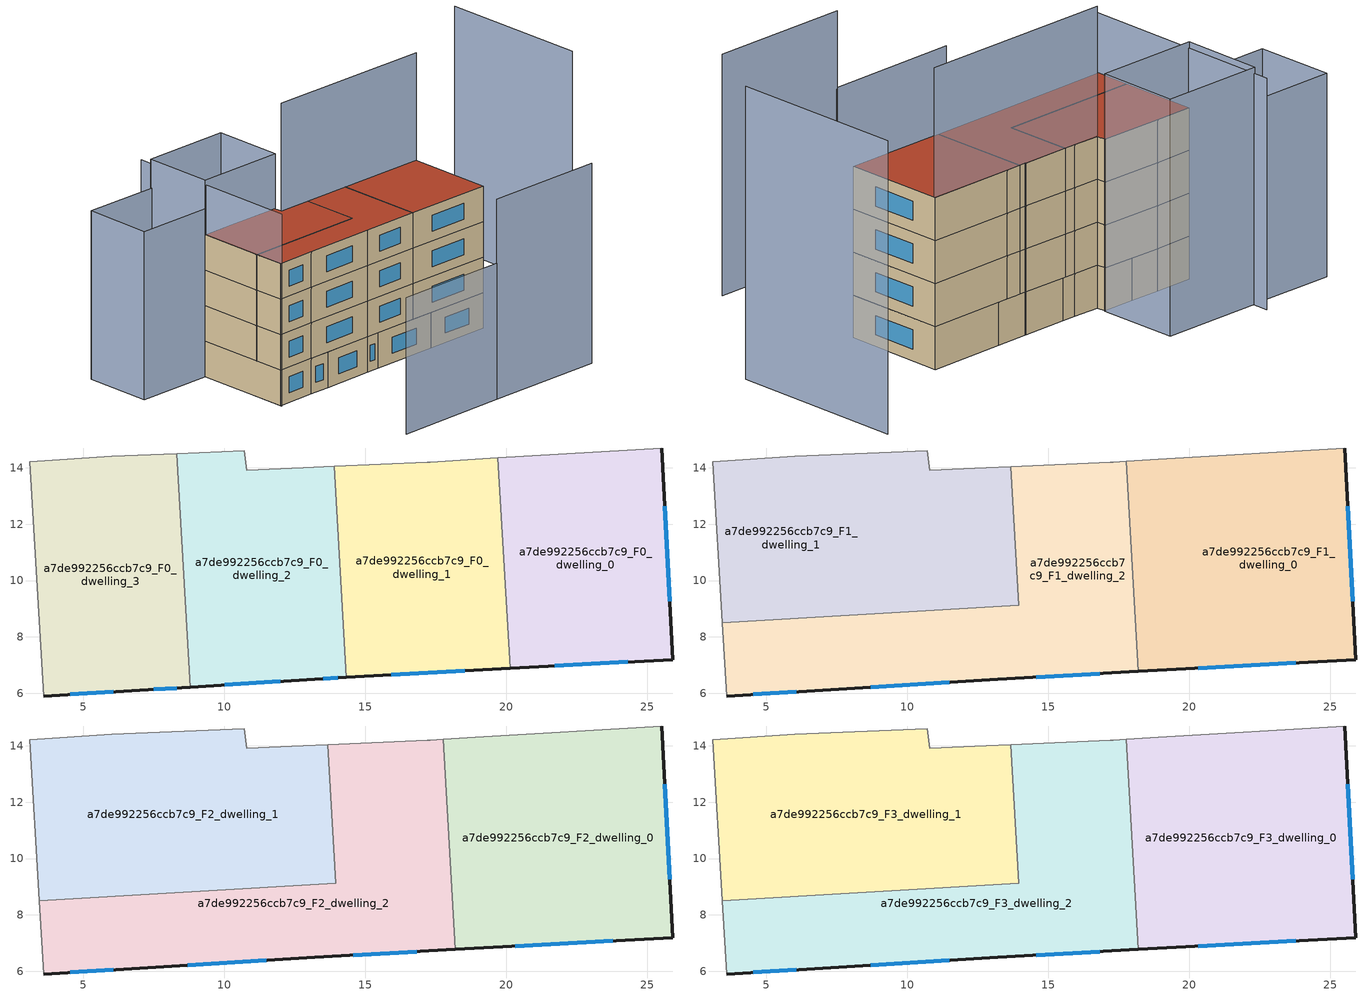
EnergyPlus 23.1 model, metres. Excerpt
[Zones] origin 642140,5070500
a7de992256ccb7c9_F0_dwelling_0
 floor ground (EU_floor_Construction): 25.51,14.7 25.91,7.2 20.14,6.88 19.7,14.35 z0
 wall outside (EU_wall_Construction): 20.14,6.88 25.91,7.2 25.51,14.7 z0:3
 wall to a7de992256ccb7c9_F0_dwelling_1 (EU_wall_Construction): 19.7,14.35 20.14,6.88 z0:3
 wall adiabatic (EU_wall_Construction): 25.51,14.7 19.7,14.35 z0:3
 window (EU_Window_Construction): 25.8,9.26 25.62,12.64 / 21.73,6.97 24.32,7.11 z0.83:2.17
a7de992256ccb7c9_F0_dwelling_1
 floor ground (EU_floor_Construction): 19.7,14.35 20.14,6.88 14.33,6.56 13.9,14.06 17.21,14.21 17.31,14.21 z0
 wall outside (EU_wall_Construction): 14.33,6.56 20.14,6.88 z0:3
 wall adiabatic (EU_wall_Construction): 19.7,14.35 17.31,14.21 17.21,14.21 13.9,14.06 z0:3
 wall to a7de992256ccb7c9_F0_dwelling_2 (EU_wall_Construction): 13.9,14.06 14.33,6.56 z0:3
 window (EU_Window_Construction): 15.93,6.65 18.54,6.79 z0.83:2.17
a7de992256ccb7c9_F0_dwelling_2
 floor ground (EU_floor_Construction): 13.9,14.06 14.33,6.56 13.2,6.5 8.8,6.22 8.32,14.51 10.7,14.61 10.8,13.91 12.8,14.01 z0
 wall outside (EU_wall_Construction): 8.8,6.22 13.2,6.5 14.33,6.56 z0:3
 wall adiabatic (EU_wall_Construction): 13.9,14.06 12.8,14.01 10.8,13.91 10.7,14.61 8.32,14.51 z0:3
 wall to a7de992256ccb7c9_F0_dwelling_3 (EU_wall_Construction): 8.32,14.51 8.8,6.22 z0:3
 window (EU_Window_Construction): 13.51,6.52 14.02,6.55 / 10.01,6.3 11.99,6.42 z0.83:2.17
a7de992256ccb7c9_F0_dwelling_3
 floor ground (EU_floor_Construction): 8.32,14.51 8.8,6.22 7,6.1 3.59,5.9 3.1,14.21 6,14.41 z0
 wall outside (EU_wall_Construction): 3.59,5.9 7,6.1 8.8,6.22 z0:3
 wall adiabatic (EU_wall_Construction): 8.32,14.51 6,14.41 3.1,14.21 3.59,5.9 z0:3
 window (EU_Window_Construction): 7.49,6.13 8.3,6.19 / 4.53,5.96 6.06,6.05 z0.83:2.17
a7de992256ccb7c9_F1_dwelling_0
 floor to a7de992256ccb7c9_F0_dwelling_0 (EU_floor_Construction): 25.51,14.7 25.91,7.2 20.14,6.88 19.7,14.35 z3
 floor to a7de992256ccb7c9_F0_dwelling_1 (EU_floor_Construction): 19.7,14.35 20.14,6.88 18.2,6.78 17.77,14.23 z3
 wall outside (EU_wall_Construction): 18.2,6.78 25.91,7.2 25.51,14.7 z3:6
 wall to a7de992256ccb7c9_F1_dwelling_2 (EU_wall_Construction): 17.77,14.23 18.2,6.78 z3:6
 wall adiabatic (EU_wall_Construction): 25.51,14.7 18.91,14.3 17.77,14.23 z3:6
 window (EU_Window_Construction): 25.8,9.26 25.62,12.64 / 20.32,6.89 23.79,7.08 z3.83:5.17
a7de992256ccb7c9_F1_dwelling_1
 floor to a7de992256ccb7c9_F0_dwelling_3 (EU_floor_Construction): 8.32,14.51 8.65,8.81 3.44,8.51 3.1,14.21 6,14.41 z3
 floor to a7de992256ccb7c9_F0_dwelling_2 (EU_floor_Construction): 13.68,14.05 13.96,9.12 8.65,8.81 8.32,14.51 10.7,14.61 10.8,13.91 12.8,14.01 z3
 wall adiabatic (EU_wall_Construction): 13.68,14.05 12.8,14.01 10.8,13.91 10.7,14.61 6,14.41 3.1,14.21 3.44,8.51 z3:6
 wall to a7de992256ccb7c9_F1_dwelling_2 (EU_wall_Construction): 3.44,8.51 13.96,9.12 13.68,14.05 z3:6
a7de992256ccb7c9_F1_dwelling_2
 floor to a7de992256ccb7c9_F0_dwelling_1 (EU_floor_Construction): 17.77,14.23 18.2,6.78 14.33,6.56 13.9,14.06 17.21,14.21 17.31,14.21 z3
 floor to a7de992256ccb7c9_F0_dwelling_3 (EU_floor_Construction): 8.65,8.81 8.8,6.22 7,6.1 3.59,5.9 3.44,8.51 z3
 floor to a7de992256ccb7c9_F0_dwelling_2 (EU_floor_Construction): 13.9,14.06 14.33,6.56 13.2,6.5 8.8,6.22 8.65,8.81 13.96,9.12 13.68,14.05 z3
 wall outside (EU_wall_Construction): 3.59,5.9 7,6.1 13.2,6.5 18.2,6.78 z3:6
 wall adiabatic (EU_wall_Construction): 17.77,14.23 17.31,14.21 17.21,14.21 13.68,14.05 / 3.44,8.51 3.59,5.9 z3:6
 window (EU_Window_Construction): 14.58,6.58 16.82,6.7 / 8.71,6.21 11.49,6.39 / 4.53,5.96 6.06,6.05 z3.83:5.17
a7de992256ccb7c9_F2_dwelling_0
 floor to a7de992256ccb7c9_F1_dwelling_0 (EU_floor_Construction): 25.51,14.7 25.91,7.2 18.2,6.78 17.77,14.23 18.91,14.3 z6
 wall outside (EU_wall_Construction): 18.2,6.78 25.91,7.2 25.51,14.7 z6:9
 wall to a7de992256ccb7c9_F2_dwelling_2 (EU_wall_Construction): 17.77,14.23 18.2,6.78 z6:9
 wall adiabatic (EU_wall_Construction): 25.51,14.7 18.91,14.3 17.77,14.23 z6:9
 window (EU_Window_Construction): 25.8,9.26 25.62,12.64 / 20.32,6.89 23.79,7.08 z6.83:8.17
a7de992256ccb7c9_F2_dwelling_1
 floor to a7de992256ccb7c9_F1_dwelling_1 (EU_floor_Construction): 13.68,14.05 13.96,9.12 3.44,8.51 3.1,14.21 6,14.41 10.7,14.61 10.8,13.91 12.8,14.01 z6
 wall adiabatic (EU_wall_Construction): 13.68,14.05 12.8,14.01 10.8,13.91 10.7,14.61 6,14.41 3.1,14.21 3.44,8.51 z6:9
 wall to a7de992256ccb7c9_F2_dwelling_2 (EU_wall_Construction): 3.44,8.51 13.96,9.12 13.68,14.05 z6:9
a7de992256ccb7c9_F2_dwelling_2
 floor to a7de992256ccb7c9_F1_dwelling_2 (EU_floor_Construction): 17.77,14.23 18.2,6.78 13.2,6.5 7,6.1 3.59,5.9 3.44,8.51 13.96,9.12 13.68,14.05 17.21,14.21 17.31,14.21 z6
 wall outside (EU_wall_Construction): 3.59,5.9 7,6.1 13.2,6.5 18.2,6.78 z6:9
 wall adiabatic (EU_wall_Construction): 17.77,14.23 17.31,14.21 17.21,14.21 13.68,14.05 / 3.44,8.51 3.59,5.9 z6:9
 window (EU_Window_Construction): 14.58,6.58 16.82,6.7 / 8.71,6.21 11.49,6.39 / 4.53,5.96 6.06,6.05 z6.83:8.17
a7de992256ccb7c9_F3_dwelling_0
 floor to a7de992256ccb7c9_F2_dwelling_0 (EU_floor_Construction): 25.51,14.7 25.91,7.2 18.2,6.78 17.77,14.23 18.91,14.3 z9
 wall outside (EU_wall_Construction): 18.2,6.78 25.91,7.2 25.51,14.7 z9:12
 wall to a7de992256ccb7c9_F3_dwelling_2 (EU_wall_Construction): 17.77,14.23 18.2,6.78 z9:12
 wall adiabatic (EU_wall_Construction): 25.51,14.7 18.91,14.3 17.77,14.23 z9:12
 window (EU_Window_Construction): 25.8,9.26 25.62,12.64 / 20.32,6.89 23.79,7.08 z9.83:11.17
 roof outside (EU_roof_Construction): 25.91,7.2 25.51,14.7 18.91,14.3 17.77,14.23 18.2,6.78 z12
a7de992256ccb7c9_F3_dwelling_1
 floor to a7de992256ccb7c9_F2_dwelling_1 (EU_floor_Construction): 13.68,14.05 13.96,9.12 3.44,8.51 3.1,14.21 6,14.41 10.7,14.61 10.8,13.91 12.8,14.01 z9
 wall adiabatic (EU_wall_Construction): 13.68,14.05 12.8,14.01 10.8,13.91 10.7,14.61 6,14.41 3.1,14.21 3.44,8.51 z9:12
 wall to a7de992256ccb7c9_F3_dwelling_2 (EU_wall_Construction): 3.44,8.51 13.96,9.12 13.68,14.05 z9:12
 roof outside (EU_roof_Construction): 13.96,9.12 13.68,14.05 12.8,14.01 10.8,13.91 10.7,14.61 6,14.41 3.1,14.21 3.44,8.51 z12
a7de992256ccb7c9_F3_dwelling_2
 floor to a7de992256ccb7c9_F2_dwelling_2 (EU_floor_Construction): 17.77,14.23 18.2,6.78 13.2,6.5 7,6.1 3.59,5.9 3.44,8.51 13.96,9.12 13.68,14.05 17.21,14.21 17.31,14.21 z9
 wall outside (EU_wall_Construction): 3.59,5.9 7,6.1 13.2,6.5 18.2,6.78 z9:12
 wall adiabatic (EU_wall_Construction): 17.77,14.23 17.31,14.21 17.21,14.21 13.68,14.05 / 3.44,8.51 3.59,5.9 z9:12
 window (EU_Window_Construction): 14.58,6.58 16.82,6.7 / 8.71,6.21 11.49,6.39 / 4.53,5.96 6.06,6.05 z9.83:11.17
 roof outside (EU_roof_Construction): 18.2,6.78 17.77,14.23 17.31,14.21 17.21,14.21 13.68,14.05 13.96,9.12 3.44,8.51 3.59,5.9 7,6.1 13.2,6.5 z12
shading: 17.09,-4.31 27.5,-3.74 z0:16.9; 7.09,-4.91 17.1,-4.31 z0:11.5; 2.8,21.4 3.6,5.79 z0:16.2; 35.74,7.79 35.02,20.81 z0:20.5; 10.76,14.61 3.1,14.21 / 3.1,14.21 2.78,20.21 / 2.78,20.21 10.45,20.61 / 10.45,20.61 10.76,14.61 z0:16.6; 25.52,14.63 10.74,13.87 z0:21.1; 2.8,20.11 3.1,14.21 / 3.1,14.21 -3.53,13.87 / -3.53,13.87 -3.83,19.78 / -3.83,19.78 2.8,20.11 z0:14.2
[Building]
EU S2 Campaign: North Axis=0; Terrain=City; Solar Distribution=FullExterior
[Site:Location]
Lyon-Bron: Latitude=45.75; Longitude=5; Time Zone=1; Elevation=198
[SizingPeriod:WeatherFileDays]
AnnualSizingPeriod: Begin Month=1; Begin Day of Month=1; End Month=12; End Day of Month=31; Day of Week for Start Day=Monday; Use Weather File Daylight Saving Period=No; Use Weather File Rain and Snow Indicators=No
[MATERIAL]
EU_InternalMass_Material: Roughness=MediumRough; Thickness=0.1; Conductivity=1; Density=1800; Specific Heat=900; Thermal Absorptance=0.9; Solar Absorptance=0.7; Visible Absorptance=0.7
[MATERIAL:NOMASS] Roughness=MediumRough; Thermal Absorptance=0.9; Solar Absorptance=0.7; Visible Absorptance=0.7
Name | Thermal Resistance
EU_wall_NoMass | 0.87146
EU_roof_NoMass | 0.842276
EU_floor_NoMass | 0.496999
[WINDOWMATERIAL:SIMPLEGLAZINGSYSTEM]
EU_Window_SimpleGlazing: UFactor=2.2525; Solar Heat Gain Coefficient=0.76; Visible Transmittance=0.76
[CONSTRUCTION]
EU_wall_Construction: EU_wall_NoMass
EU_roof_Construction: EU_roof_NoMass
EU_floor_Construction: EU_floor_NoMass
EU_Window_Construction: EU_Window_SimpleGlazing
EU_InternalMass_Construction: EU_InternalMass_Material
[ZONE] Type=1; Multiplier=1; Ceiling Height=autocalculate; Floor Area=autocalculate; Part of Total Floor Area=Yes
Name | Volume
a7de992256ccb7c9_F0_dwelling_0 | 130.528
a7de992256ccb7c9_F1_dwelling_0; a7de992256ccb7c9_F2_dwelling_0; a7de992256ccb7c9_F3_dwelling_0 | 174.04
a7de992256ccb7c9_F0_dwelling_1 | 130.529
a7de992256ccb7c9_F1_dwelling_1; a7de992256ccb7c9_F2_dwelling_1; a7de992256ccb7c9_F3_dwelling_1 | 174.045
a7de992256ccb7c9_F0_dwelling_2 | 130.52
a7de992256ccb7c9_F1_dwelling_2; a7de992256ccb7c9_F2_dwelling_2; a7de992256ccb7c9_F3_dwelling_2 | 174.026
a7de992256ccb7c9_F0_dwelling_3 | 130.535
[INTERNALMASS] Construction=EU_InternalMass_Construction
Name | Zone or ZoneList | Surface Area
a7de992256ccb7c9_F0_dwelling_0_EU_InternalMass | a7de992256ccb7c9_F0_dwelling_0 | 43.509
a7de992256ccb7c9_F0_dwelling_1_EU_InternalMass | a7de992256ccb7c9_F0_dwelling_1 | 43.5107
a7de992256ccb7c9_F0_dwelling_2_EU_InternalMass | a7de992256ccb7c9_F0_dwelling_2 | 43.5068
a7de992256ccb7c9_F0_dwelling_3_EU_InternalMass | a7de992256ccb7c9_F0_dwelling_3 | 43.5117
a7de992256ccb7c9_F1_dwelling_0_EU_InternalMass | a7de992256ccb7c9_F1_dwelling_0 | 58.0131
a7de992256ccb7c9_F1_dwelling_1_EU_InternalMass | a7de992256ccb7c9_F1_dwelling_1 | 58.0165
a7de992256ccb7c9_F1_dwelling_2_EU_InternalMass | a7de992256ccb7c9_F1_dwelling_2 | 58.0087
a7de992256ccb7c9_F2_dwelling_0_EU_InternalMass | a7de992256ccb7c9_F2_dwelling_0 | 58.0131
a7de992256ccb7c9_F2_dwelling_1_EU_InternalMass | a7de992256ccb7c9_F2_dwelling_1 | 58.0165
a7de992256ccb7c9_F2_dwelling_2_EU_InternalMass | a7de992256ccb7c9_F2_dwelling_2 | 58.0087
a7de992256ccb7c9_F3_dwelling_0_EU_InternalMass | a7de992256ccb7c9_F3_dwelling_0 | 58.0131
a7de992256ccb7c9_F3_dwelling_1_EU_InternalMass | a7de992256ccb7c9_F3_dwelling_1 | 58.0165
a7de992256ccb7c9_F3_dwelling_2_EU_InternalMass | a7de992256ccb7c9_F3_dwelling_2 | 58.0087
[OTHEREQUIPMENT] Fuel Type=Electricity; Design Level Calculation Method=Watts/Area; Power per Zone Floor Area=1; Fraction Latent=0; Fraction Radiant=0; Fraction Lost=0; Carbon Dioxide Generation Rate=0; EndUse Subcategory=EU_Step8_InternalGains
Name | Zone or ZoneList or Space or SpaceList | Schedule
EU_Step8_InternalGain_a7de992256ccb7c9_F0_dwelling_0_f000 | a7de992256ccb7c9_F0_dwelling_0 | EU_Step8_GainSchedule_a7de992256ccb7c9_F0_dwelling_0_f000
EU_Step8_InternalGain_a7de992256ccb7c9_F0_dwelling_1_f000 | a7de992256ccb7c9_F0_dwelling_1 | EU_Step8_GainSchedule_a7de992256ccb7c9_F0_dwelling_1_f000
EU_Step8_InternalGain_a7de992256ccb7c9_F0_dwelling_2_f000 | a7de992256ccb7c9_F0_dwelling_2 | EU_Step8_GainSchedule_a7de992256ccb7c9_F0_dwelling_2_f000
EU_Step8_InternalGain_a7de992256ccb7c9_F0_dwelling_3_f000 | a7de992256ccb7c9_F0_dwelling_3 | EU_Step8_GainSchedule_a7de992256ccb7c9_F0_dwelling_3_f000
EU_Step8_InternalGain_a7de992256ccb7c9_F1_dwelling_0_f000 | a7de992256ccb7c9_F1_dwelling_0 | EU_Step8_GainSchedule_a7de992256ccb7c9_F1_dwelling_0_f000
EU_Step8_InternalGain_a7de992256ccb7c9_F1_dwelling_1_f000 | a7de992256ccb7c9_F1_dwelling_1 | EU_Step8_GainSchedule_a7de992256ccb7c9_F1_dwelling_1_f000
EU_Step8_InternalGain_a7de992256ccb7c9_F1_dwelling_2_f000 | a7de992256ccb7c9_F1_dwelling_2 | EU_Step8_GainSchedule_a7de992256ccb7c9_F1_dwelling_2_f000
EU_Step8_InternalGain_a7de992256ccb7c9_F2_dwelling_0_f000 | a7de992256ccb7c9_F2_dwelling_0 | EU_Step8_GainSchedule_a7de992256ccb7c9_F2_dwelling_0_f000
EU_Step8_InternalGain_a7de992256ccb7c9_F2_dwelling_1_f000 | a7de992256ccb7c9_F2_dwelling_1 | EU_Step8_GainSchedule_a7de992256ccb7c9_F2_dwelling_1_f000
EU_Step8_InternalGain_a7de992256ccb7c9_F2_dwelling_2_f000 | a7de992256ccb7c9_F2_dwelling_2 | EU_Step8_GainSchedule_a7de992256ccb7c9_F2_dwelling_2_f000
EU_Step8_InternalGain_a7de992256ccb7c9_F3_dwelling_0_f000 | a7de992256ccb7c9_F3_dwelling_0 | EU_Step8_GainSchedule_a7de992256ccb7c9_F3_dwelling_0_f000
EU_Step8_InternalGain_a7de992256ccb7c9_F3_dwelling_1_f000 | a7de992256ccb7c9_F3_dwelling_1 | EU_Step8_GainSchedule_a7de992256ccb7c9_F3_dwelling_1_f000
EU_Step8_InternalGain_a7de992256ccb7c9_F3_dwelling_2_f000 | a7de992256ccb7c9_F3_dwelling_2 | EU_Step8_GainSchedule_a7de992256ccb7c9_F3_dwelling_2_f000
[ZONEVENTILATION:DESIGNFLOWRATE] Schedule=EU_AlwaysOn; Design Flow Rate Calculation Method=AirChanges/Hour; Air Changes per Hour=0.425; Ventilation Type=Natural; Fan Pressure Rise=0; Fan Total Efficiency=1; Constant Term Coefficient=1; Temperature Term Coefficient=0; Velocity Term Coefficient=0; Velocity Squared Term Coefficient=0; Minimum Indoor Temperature=-100; Maximum Indoor Temperature=100; Delta Temperature=-100; Minimum Outdoor Temperature=-100; Maximum Outdoor Temperature=100; Maximum Wind Speed=40
Name | Zone or ZoneList or Space or SpaceList
EU_ConstantAir_a7de992256ccb7c9_F0_dwelling_0 | a7de992256ccb7c9_F0_dwelling_0
EU_ConstantAir_a7de992256ccb7c9_F0_dwelling_1 | a7de992256ccb7c9_F0_dwelling_1
EU_ConstantAir_a7de992256ccb7c9_F0_dwelling_2 | a7de992256ccb7c9_F0_dwelling_2
EU_ConstantAir_a7de992256ccb7c9_F0_dwelling_3 | a7de992256ccb7c9_F0_dwelling_3
EU_ConstantAir_a7de992256ccb7c9_F1_dwelling_0 | a7de992256ccb7c9_F1_dwelling_0
EU_ConstantAir_a7de992256ccb7c9_F1_dwelling_1 | a7de992256ccb7c9_F1_dwelling_1
EU_ConstantAir_a7de992256ccb7c9_F1_dwelling_2 | a7de992256ccb7c9_F1_dwelling_2
EU_ConstantAir_a7de992256ccb7c9_F2_dwelling_0 | a7de992256ccb7c9_F2_dwelling_0
EU_ConstantAir_a7de992256ccb7c9_F2_dwelling_1 | a7de992256ccb7c9_F2_dwelling_1
EU_ConstantAir_a7de992256ccb7c9_F2_dwelling_2 | a7de992256ccb7c9_F2_dwelling_2
EU_ConstantAir_a7de992256ccb7c9_F3_dwelling_0 | a7de992256ccb7c9_F3_dwelling_0
EU_ConstantAir_a7de992256ccb7c9_F3_dwelling_1 | a7de992256ccb7c9_F3_dwelling_1
EU_ConstantAir_a7de992256ccb7c9_F3_dwelling_2 | a7de992256ccb7c9_F3_dwelling_2
[HVACTEMPLATE:THERMOSTAT] Constant Heating Setpoint=20; Constant Cooling Setpoint=50
EU_HeatOnly_a7de992256ccb7c9_F0_dwelling_0; EU_HeatOnly_a7de992256ccb7c9_F0_dwelling_1; EU_HeatOnly_a7de992256ccb7c9_F0_dwelling_2; EU_HeatOnly_a7de992256ccb7c9_F0_dwelling_3; EU_HeatOnly_a7de992256ccb7c9_F1_dwelling_0; EU_HeatOnly_a7de992256ccb7c9_F1_dwelling_1; EU_HeatOnly_a7de992256ccb7c9_F1_dwelling_2; EU_HeatOnly_a7de992256ccb7c9_F2_dwelling_0; EU_HeatOnly_a7de992256ccb7c9_F2_dwelling_1; EU_HeatOnly_a7de992256ccb7c9_F2_dwelling_2; EU_HeatOnly_a7de992256ccb7c9_F3_dwelling_0; EU_HeatOnly_a7de992256ccb7c9_F3_dwelling_1; EU_HeatOnly_a7de992256ccb7c9_F3_dwelling_2
[HVACTEMPLATE:ZONE:IDEALLOADSAIRSYSTEM] System Availability Schedule=EU_AlwaysOn; Maximum Heating Supply Air Temperature=50; Minimum Cooling Supply Air Temperature=13; Maximum Heating Supply Air Humidity Ratio=0.0156; Minimum Cooling Supply Air Humidity Ratio=0.0077; Heating Limit=NoLimit; Cooling Limit=NoLimit; Heating Availability Schedule=EU_AlwaysOn; Cooling Availability Schedule=EU_CoolingOff; Dehumidification Control Type=ConstantSensibleHeatRatio; Cooling Sensible Heat Ratio=0.7; Dehumidification Setpoint=60; Humidification Control Type=None; Humidification Setpoint=30; Outdoor Air Method=None; Outdoor Air Flow Rate per Person=0.00944; Outdoor Air Flow Rate per Zone Floor Area=0; Outdoor Air Flow Rate per Zone=0; Demand Controlled Ventilation Type=None; Outdoor Air Economizer Type=NoEconomizer; Heat Recovery Type=None; Sensible Heat Recovery Effectiveness=0.7; Latent Heat Recovery Effectiveness=0.65
Name | Template Thermostat
a7de992256ccb7c9_F0_dwelling_0 | EU_HeatOnly_a7de992256ccb7c9_F0_dwelling_0
a7de992256ccb7c9_F0_dwelling_1 | EU_HeatOnly_a7de992256ccb7c9_F0_dwelling_1
a7de992256ccb7c9_F0_dwelling_2 | EU_HeatOnly_a7de992256ccb7c9_F0_dwelling_2
a7de992256ccb7c9_F0_dwelling_3 | EU_HeatOnly_a7de992256ccb7c9_F0_dwelling_3
a7de992256ccb7c9_F1_dwelling_0 | EU_HeatOnly_a7de992256ccb7c9_F1_dwelling_0
a7de992256ccb7c9_F1_dwelling_1 | EU_HeatOnly_a7de992256ccb7c9_F1_dwelling_1
a7de992256ccb7c9_F1_dwelling_2 | EU_HeatOnly_a7de992256ccb7c9_F1_dwelling_2
a7de992256ccb7c9_F2_dwelling_0 | EU_HeatOnly_a7de992256ccb7c9_F2_dwelling_0
a7de992256ccb7c9_F2_dwelling_1 | EU_HeatOnly_a7de992256ccb7c9_F2_dwelling_1
a7de992256ccb7c9_F2_dwelling_2 | EU_HeatOnly_a7de992256ccb7c9_F2_dwelling_2
a7de992256ccb7c9_F3_dwelling_0 | EU_HeatOnly_a7de992256ccb7c9_F3_dwelling_0
a7de992256ccb7c9_F3_dwelling_1 | EU_HeatOnly_a7de992256ccb7c9_F3_dwelling_1
a7de992256ccb7c9_F3_dwelling_2 | EU_HeatOnly_a7de992256ccb7c9_F3_dwelling_2
[SIZING:ZONE] Zone Cooling Design Supply Air Temperature Input Method=SupplyAirTemperature; Zone Cooling Design Supply Air Temperature=13; Zone Heating Design Supply Air Temperature Input Method=SupplyAirTemperature; Zone Heating Design Supply Air Temperature=50; Zone Cooling Design Supply Air Humidity Ratio=0.008; Zone Heating Design Supply Air Humidity Ratio=0.008; Cooling Design Air Flow Method=DesignDay; Cooling Design Air Flow Rate=0; Cooling Minimum Air Flow per Zone Floor Area=0.000762; Cooling Minimum Air Flow=0; Cooling Minimum Air Flow Fraction=0.2; Heating Design Air Flow Method=DesignDay; Heating Design Air Flow Rate=0; Heating Maximum Air Flow per Zone Floor Area=0.002032; Heating Maximum Air Flow=0.141576; Heating Maximum Air Flow Fraction=0.3; Account for Dedicated Outdoor Air System=No; Dedicated Outdoor Air System Control Strategy=NeutralSupplyAir; Dedicated Outdoor Air Low Setpoint Temperature for Design=autosize; Dedicated Outdoor Air High Setpoint Temperature for Design=autosize; Zone Load Sizing Method=Sensible Load Only No Latent Load; Zone Latent Cooling Design Supply Air Humidity Ratio Input Method=HumidityRatioDifference; Zone Cooling Design Supply Air Humidity Ratio Difference=0.005; Zone Latent Heating Design Supply Air Humidity Ratio Input Method=HumidityRatioDifference; Zone Humidification Design Supply Air Humidity Ratio Difference=0.005
a7de992256ccb7c9_F0_dwelling_0; a7de992256ccb7c9_F0_dwelling_1; a7de992256ccb7c9_F0_dwelling_2; a7de992256ccb7c9_F0_dwelling_3; a7de992256ccb7c9_F1_dwelling_0; a7de992256ccb7c9_F1_dwelling_1; a7de992256ccb7c9_F1_dwelling_2; a7de992256ccb7c9_F2_dwelling_0; a7de992256ccb7c9_F2_dwelling_1; a7de992256ccb7c9_F2_dwelling_2; a7de992256ccb7c9_F3_dwelling_0; a7de992256ccb7c9_F3_dwelling_1; a7de992256ccb7c9_F3_dwelling_2
[SCHEDULE:CONSTANT]
Name | Hourly Value
EU_AlwaysOn | 1
EU_CoolingOff | 0
[SCHEDULE:FILE] Column Number=1; Rows to Skip at Top=0; Number of Hours of Data=8760; Column Separator=Comma; Interpolate to Timestep=No; Minutes per Item=60; Adjust Schedule for Daylight Savings=Yes
Name | File
EU_Step8_GainSchedule_a7de992256ccb7c9_F0_dwelling_0_f000 | ../../schedules/a7de992256ccb7c9/a7de992256ccb7c9_F0_dwelling_0_f000_gain.csv
EU_Step8_GainSchedule_a7de992256ccb7c9_F0_dwelling_1_f000 | ../../schedules/a7de992256ccb7c9/a7de992256ccb7c9_F0_dwelling_1_f000_gain.csv
EU_Step8_GainSchedule_a7de992256ccb7c9_F0_dwelling_2_f000 | ../../schedules/a7de992256ccb7c9/a7de992256ccb7c9_F0_dwelling_2_f000_gain.csv
EU_Step8_GainSchedule_a7de992256ccb7c9_F0_dwelling_3_f000 | ../../schedules/a7de992256ccb7c9/a7de992256ccb7c9_F0_dwelling_3_f000_gain.csv
EU_Step8_GainSchedule_a7de992256ccb7c9_F1_dwelling_0_f000 | ../../schedules/a7de992256ccb7c9/a7de992256ccb7c9_F1_dwelling_0_f000_gain.csv
EU_Step8_GainSchedule_a7de992256ccb7c9_F1_dwelling_1_f000 | ../../schedules/a7de992256ccb7c9/a7de992256ccb7c9_F1_dwelling_1_f000_gain.csv
EU_Step8_GainSchedule_a7de992256ccb7c9_F1_dwelling_2_f000 | ../../schedules/a7de992256ccb7c9/a7de992256ccb7c9_F1_dwelling_2_f000_gain.csv
EU_Step8_GainSchedule_a7de992256ccb7c9_F2_dwelling_0_f000 | ../../schedules/a7de992256ccb7c9/a7de992256ccb7c9_F2_dwelling_0_f000_gain.csv
EU_Step8_GainSchedule_a7de992256ccb7c9_F2_dwelling_1_f000 | ../../schedules/a7de992256ccb7c9/a7de992256ccb7c9_F2_dwelling_1_f000_gain.csv
EU_Step8_GainSchedule_a7de992256ccb7c9_F2_dwelling_2_f000 | ../../schedules/a7de992256ccb7c9/a7de992256ccb7c9_F2_dwelling_2_f000_gain.csv
EU_Step8_GainSchedule_a7de992256ccb7c9_F3_dwelling_0_f000 | ../../schedules/a7de992256ccb7c9/a7de992256ccb7c9_F3_dwelling_0_f000_gain.csv
EU_Step8_GainSchedule_a7de992256ccb7c9_F3_dwelling_1_f000 | ../../schedules/a7de992256ccb7c9/a7de992256ccb7c9_F3_dwelling_1_f000_gain.csv
EU_Step8_GainSchedule_a7de992256ccb7c9_F3_dwelling_2_f000 | ../../schedules/a7de992256ccb7c9/a7de992256ccb7c9_F3_dwelling_2_f000_gain.csv
